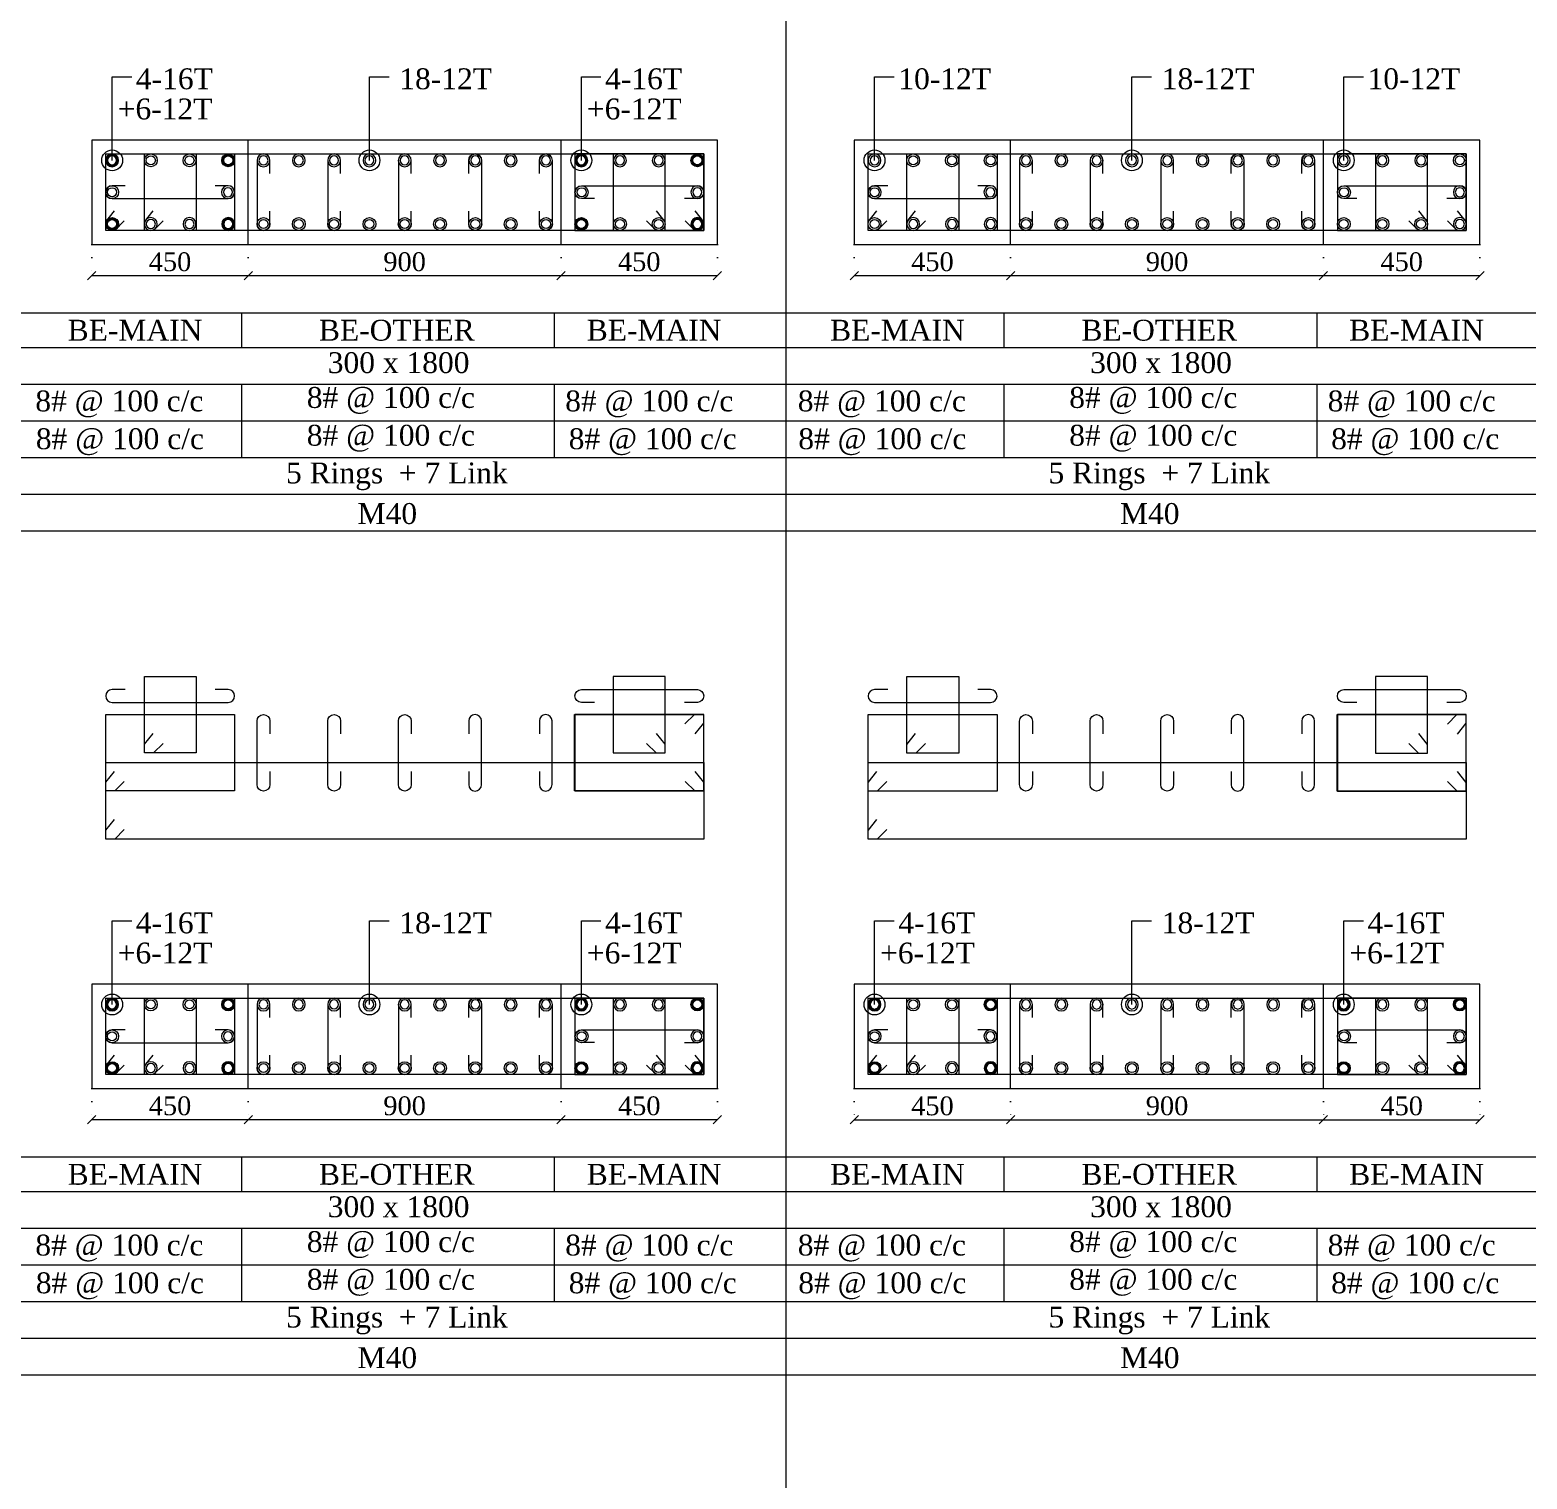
# Model space of a CAD drawing. Header units: millimetres. Extents: x 303 to 27724, y 300 to 68956.
# Drawn here: x 10195 to 14502, y 39520 to 43688 of the extents above; entities that cross this region are included whole.
import ezdxf

# ---------------------------------------------------------------- set-up
doc = ezdxf.new("R2010")
doc.units = ezdxf.units.MM
doc.linetypes.add('( Hidden )', pattern=[0.375, 0.25, -0.125])
doc.linetypes.add('DOT2', pattern=[0.125, 0, -0.125])
doc.layers.get('Defpoints').update_dxf_attribs({"lineweight": 0})
for name, color, linetype, lineweight in [('S-COL. STEEL DIA', 1, 'Continuous', 9), ('S-DIM FOOTING', 7, 'Continuous', 0), ('S-SECTION', 5, 'Continuous', 0), ('S-SECTION MARK', 7, 'Continuous', 0), ('S-SHEET', 7, 'Continuous', 0), ('S-STEEL', 1, 'Continuous', 9), ('S-STEEL-1', 1, 'Continuous', 0), ('S-STEEL-1 C.S.', 106, 'Continuous', 0), ('S-TEXT', 7, 'Continuous', 0)]:
    doc.layers.add(name, color=color, linetype=linetype, lineweight=lineweight)
doc.styles.add('AR', font='ARIALUNI.TTF', dxfattribs={"width": 0.8})
doc.styles.add('S-ROMANS', font='times.ttf')
doc.styles.add('TEXT', font='times.ttf')
doc.dimstyles.new('100', dxfattribs={"dimtxt": 180, "dimasz": 80, "dimexe": 0.18, "dimexo": 0.0625, "dimgap": 1, "dimtad": 1, "dimdec": 0, "dimzin": 0, "dimdsep": 46, "dimtxsty": 'AR', "dimblk": 'DOT', "dimcen": 0.09, "dimse1": 1, "dimse2": 1, "dimclrd": 50, "dimclrt": 256, "dimadec": 0, "dimazin": 0, "dimtfac": 1, "dimtdec": 0, "dimtix": 1, "dimtofl": 0, "dimtmove": 2, "dimatfit": 0, "dimfxl": 1, "dimtolj": 1, "dimtzin": 0, "dimlwd": -1, "dimarcsym": 0})
doc.dimstyles.new('SETU', dxfattribs={"dimtxt": 230, "dimasz": 0.2, "dimexe": 0.1, "dimexo": 0.1, "dimgap": 0.05, "dimtad": 1, "dimdec": 0, "dimzin": 0, "dimdsep": 46, "dimtxsty": 'TEXT', "dimblk": 'OBLIQUE', "dimcen": 0.09, "dimdle": 0.1, "dimclrd": 4, "dimclre": 256, "dimclrt": 256, "dimadec": 1, "dimazin": 0, "dimtfac": 1, "dimtdec": 0, "dimtix": 1, "dimtofl": 0, "dimtmove": 2, "dimatfit": 0, "dimfxl": 1, "dimtolj": 1, "dimtzin": 0, "dimlwd": -1, "dimlwe": -1, "dimarcsym": 1})

# ---------------------------------------------------------------- blocks, each defined once
blk = doc.blocks.new('*U4')
at = {"layer": 'S-COL. STEEL DIA'}
h = blk.add_hatch(color=256, dxfattribs=at)
h.dxf.hatch_style = 1
h.paths.add_polyline_path([(-18.5, 0, 1), (18.5, 0, 1)])
h.paths.add_polyline_path([(13, 0, -1), (-13, 0, -1)], flags=16)
at = {"layer": 'S-COL. STEEL DIA', "lineweight": 5}
for radius in [18.5, 13]:
    blk.add_circle((0, 0), radius, dxfattribs=at)
blk = doc.blocks.new('*U6')
at = {"layer": 'S-COL. STEEL DIA', "lineweight": 5}
for radius in [18.5, 13, 13]:
    blk.add_circle((0, 0), radius, dxfattribs=at)
blk = doc.blocks.new('_Oblique')
at = {"color": 0, "linetype": 'ByBlock', "lineweight": -2}
blk.add_line((-0.5, -0.5), (0.5, 0.5), dxfattribs=at)
blk = doc.blocks.new('*D2052')
at = {"layer": 'Defpoints', "color": 0}
for p in [(10372.5, 40643.7), (10822.5, 40643.7), (10822.5, 40553.8)]:
    blk.add_point(p, dxfattribs=at)
at = {"layer": 'S-DIM FOOTING', "linetype": 'DOT2', "ltscale": 300}
for p, q in [((10372.5, 40643.6), (10372.5, 40553.7)), ((10822.5, 40643.6), (10822.5, 40553.7))]:
    blk.add_line(p, q, dxfattribs=at)
at = {"layer": 'S-DIM FOOTING', "ltscale": 300}
blk.add_line((10372.4, 40553.8), (10822.6, 40553.8), dxfattribs=at)
at = {"layer": 'S-DIM FOOTING', "linetype": 'ByBlock', "xscale": 24, "yscale": 24, "zscale": 24, "rotation": 180}
blk.add_blockref('_Oblique', (10372.5, 40553.8), dxfattribs=at)
at = {"layer": 'S-DIM FOOTING', "linetype": 'ByBlock', "xscale": 24, "yscale": 24, "zscale": 24}
blk.add_blockref('_Oblique', (10822.5, 40553.8), dxfattribs=at)
at = {"layer": 'S-DIM FOOTING', "insert": (10597.5, 40593.3), "char_height": 54, "attachment_point": 5, "style": 'TEXT'}
blk.add_mtext('\\A1;450', dxfattribs=at)
blk = doc.blocks.new('*D2053')
at = {"layer": 'Defpoints', "color": 0}
for p in [(10822.5, 40643.7), (11722.5, 40643.7), (11722.5, 40553.8)]:
    blk.add_point(p, dxfattribs=at)
at = {"layer": 'S-DIM FOOTING', "linetype": 'DOT2', "ltscale": 300}
for p, q in [((10822.5, 40643.6), (10822.5, 40553.7)), ((11722.5, 40643.6), (11722.5, 40553.7))]:
    blk.add_line(p, q, dxfattribs=at)
at = {"layer": 'S-DIM FOOTING', "ltscale": 300}
blk.add_line((10822.4, 40553.8), (11722.6, 40553.8), dxfattribs=at)
at = {"layer": 'S-DIM FOOTING', "linetype": 'ByBlock', "xscale": 24, "yscale": 24, "zscale": 24, "rotation": 180}
blk.add_blockref('_Oblique', (10822.5, 40553.8), dxfattribs=at)
at = {"layer": 'S-DIM FOOTING', "linetype": 'ByBlock', "xscale": 24, "yscale": 24, "zscale": 24}
blk.add_blockref('_Oblique', (11722.5, 40553.8), dxfattribs=at)
at = {"layer": 'S-DIM FOOTING', "insert": (11272.5, 40593.4), "char_height": 54, "attachment_point": 5, "style": 'TEXT'}
blk.add_mtext('\\A1;900', dxfattribs=at)
blk = doc.blocks.new('*D2054')
at = {"layer": 'Defpoints', "color": 0}
for p in [(11722.5, 40643.7), (12172.5, 40643.7), (12172.5, 40553.8)]:
    blk.add_point(p, dxfattribs=at)
at = {"layer": 'S-DIM FOOTING', "linetype": 'DOT2', "ltscale": 300}
for p, q in [((11722.5, 40643.6), (11722.5, 40553.7)), ((12172.5, 40643.6), (12172.5, 40553.7))]:
    blk.add_line(p, q, dxfattribs=at)
at = {"layer": 'S-DIM FOOTING', "ltscale": 300}
blk.add_line((11722.4, 40553.8), (12172.6, 40553.8), dxfattribs=at)
at = {"layer": 'S-DIM FOOTING', "linetype": 'ByBlock', "xscale": 24, "yscale": 24, "zscale": 24, "rotation": 180}
blk.add_blockref('_Oblique', (11722.5, 40553.8), dxfattribs=at)
at = {"layer": 'S-DIM FOOTING', "linetype": 'ByBlock', "xscale": 24, "yscale": 24, "zscale": 24}
blk.add_blockref('_Oblique', (12172.5, 40553.8), dxfattribs=at)
at = {"layer": 'S-DIM FOOTING', "insert": (11947.5, 40593.3), "char_height": 54, "attachment_point": 5, "style": 'TEXT'}
blk.add_mtext('\\A1;450', dxfattribs=at)
blk = doc.blocks.new('_Dot')
at = {"linetype": 'ByBlock', "lineweight": -2}
blk.add_line((-0.5, 0), (-1, 0), dxfattribs=at)
at = {"linetype": 'ByBlock', "const_width": 0.5}
blk.add_lwpolyline([(-0.25, 0, 1), (0.25, 0, 1)], format="xyb", close=True, dxfattribs=at)
blk = doc.blocks.new('*D2055')
at = {"layer": 'Defpoints', "color": 0}
for p in [(10372.5, 43071.6), (10822.5, 43071.6), (10822.5, 42981.7)]:
    blk.add_point(p, dxfattribs=at)
at = {"layer": 'S-DIM FOOTING', "linetype": 'DOT2', "ltscale": 300}
for p, q in [((10372.5, 43071.5), (10372.5, 42981.6)), ((10822.5, 43071.5), (10822.5, 42981.6))]:
    blk.add_line(p, q, dxfattribs=at)
at = {"layer": 'S-DIM FOOTING', "ltscale": 300}
blk.add_line((10372.4, 42981.7), (10822.6, 42981.7), dxfattribs=at)
at = {"layer": 'S-DIM FOOTING', "linetype": 'ByBlock', "xscale": 24, "yscale": 24, "zscale": 24, "rotation": 180}
blk.add_blockref('_Oblique', (10372.5, 42981.7), dxfattribs=at)
at = {"layer": 'S-DIM FOOTING', "linetype": 'ByBlock', "xscale": 24, "yscale": 24, "zscale": 24}
blk.add_blockref('_Oblique', (10822.5, 42981.7), dxfattribs=at)
at = {"layer": 'S-DIM FOOTING', "insert": (10597.5, 43021.2), "char_height": 54, "attachment_point": 5, "style": 'TEXT'}
blk.add_mtext('\\A1;450', dxfattribs=at)
blk = doc.blocks.new('*D2056')
at = {"layer": 'Defpoints', "color": 0}
for p in [(10822.5, 43071.6), (11722.5, 43071.6), (11722.5, 42981.7)]:
    blk.add_point(p, dxfattribs=at)
at = {"layer": 'S-DIM FOOTING', "linetype": 'DOT2', "ltscale": 300}
for p, q in [((10822.5, 43071.5), (10822.5, 42981.6)), ((11722.5, 43071.5), (11722.5, 42981.6))]:
    blk.add_line(p, q, dxfattribs=at)
at = {"layer": 'S-DIM FOOTING', "ltscale": 300}
blk.add_line((10822.4, 42981.7), (11722.6, 42981.7), dxfattribs=at)
at = {"layer": 'S-DIM FOOTING', "linetype": 'ByBlock', "xscale": 24, "yscale": 24, "zscale": 24, "rotation": 180}
blk.add_blockref('_Oblique', (10822.5, 42981.7), dxfattribs=at)
at = {"layer": 'S-DIM FOOTING', "linetype": 'ByBlock', "xscale": 24, "yscale": 24, "zscale": 24}
blk.add_blockref('_Oblique', (11722.5, 42981.7), dxfattribs=at)
at = {"layer": 'S-DIM FOOTING', "insert": (11272.5, 43021.3), "char_height": 54, "attachment_point": 5, "style": 'TEXT'}
blk.add_mtext('\\A1;900', dxfattribs=at)
blk = doc.blocks.new('*D2057')
at = {"layer": 'Defpoints', "color": 0}
for p in [(11722.5, 43071.6), (12172.5, 43071.6), (12172.5, 42981.7)]:
    blk.add_point(p, dxfattribs=at)
at = {"layer": 'S-DIM FOOTING', "linetype": 'DOT2', "ltscale": 300}
for p, q in [((11722.5, 43071.5), (11722.5, 42981.6)), ((12172.5, 43071.5), (12172.5, 42981.6))]:
    blk.add_line(p, q, dxfattribs=at)
at = {"layer": 'S-DIM FOOTING', "ltscale": 300}
blk.add_line((11722.4, 42981.7), (12172.6, 42981.7), dxfattribs=at)
at = {"layer": 'S-DIM FOOTING', "linetype": 'ByBlock', "xscale": 24, "yscale": 24, "zscale": 24, "rotation": 180}
blk.add_blockref('_Oblique', (11722.5, 42981.7), dxfattribs=at)
at = {"layer": 'S-DIM FOOTING', "linetype": 'ByBlock', "xscale": 24, "yscale": 24, "zscale": 24}
blk.add_blockref('_Oblique', (12172.5, 42981.7), dxfattribs=at)
at = {"layer": 'S-DIM FOOTING', "insert": (11947.5, 43021.2), "char_height": 54, "attachment_point": 5, "style": 'TEXT'}
blk.add_mtext('\\A1;450', dxfattribs=at)
blk = doc.blocks.new('*D2097')
at = {"layer": 'Defpoints', "color": 0}
for p in [(12566.1, 40643.5), (13016.1, 40643.5), (13016.1, 40553.7)]:
    blk.add_point(p, dxfattribs=at)
at = {"layer": 'S-DIM FOOTING', "linetype": 'DOT2', "ltscale": 300}
for p, q in [((12566.1, 40643.4), (12566.1, 40553.5)), ((13016.1, 40643.4), (13016.1, 40553.5))]:
    blk.add_line(p, q, dxfattribs=at)
at = {"layer": 'S-DIM FOOTING', "ltscale": 300}
blk.add_line((12566, 40553.7), (13016.2, 40553.7), dxfattribs=at)
at = {"layer": 'S-DIM FOOTING', "linetype": 'ByBlock', "xscale": 24, "yscale": 24, "zscale": 24, "rotation": 180}
blk.add_blockref('_Oblique', (12566.1, 40553.7), dxfattribs=at)
at = {"layer": 'S-DIM FOOTING', "linetype": 'ByBlock', "xscale": 24, "yscale": 24, "zscale": 24}
blk.add_blockref('_Oblique', (13016.1, 40553.7), dxfattribs=at)
at = {"layer": 'S-DIM FOOTING', "insert": (12791.1, 40593.1), "char_height": 54, "attachment_point": 5, "style": 'TEXT'}
blk.add_mtext('\\A1;450', dxfattribs=at)
blk = doc.blocks.new('*D2098')
at = {"layer": 'Defpoints', "color": 0}
for p in [(13016.1, 40643.5), (13916.1, 40643.5), (13916.1, 40553.7)]:
    blk.add_point(p, dxfattribs=at)
at = {"layer": 'S-DIM FOOTING', "linetype": 'DOT2', "ltscale": 300}
for p, q in [((13016.1, 40643.4), (13016.1, 40553.5)), ((13916.1, 40643.4), (13916.1, 40553.5))]:
    blk.add_line(p, q, dxfattribs=at)
at = {"layer": 'S-DIM FOOTING', "ltscale": 300}
blk.add_line((13016, 40553.7), (13916.2, 40553.7), dxfattribs=at)
at = {"layer": 'S-DIM FOOTING', "linetype": 'ByBlock', "xscale": 24, "yscale": 24, "zscale": 24, "rotation": 180}
blk.add_blockref('_Oblique', (13016.1, 40553.7), dxfattribs=at)
at = {"layer": 'S-DIM FOOTING', "linetype": 'ByBlock', "xscale": 24, "yscale": 24, "zscale": 24}
blk.add_blockref('_Oblique', (13916.1, 40553.7), dxfattribs=at)
at = {"layer": 'S-DIM FOOTING', "insert": (13466.1, 40593.2), "char_height": 54, "attachment_point": 5, "style": 'TEXT'}
blk.add_mtext('\\A1;900', dxfattribs=at)
blk = doc.blocks.new('*D2099')
at = {"layer": 'Defpoints', "color": 0}
for p in [(13916.1, 40643.5), (14366.1, 40643.5), (14366.1, 40553.7)]:
    blk.add_point(p, dxfattribs=at)
at = {"layer": 'S-DIM FOOTING', "linetype": 'DOT2', "ltscale": 300}
for p, q in [((13916.1, 40643.4), (13916.1, 40553.5)), ((14366.1, 40643.4), (14366.1, 40553.5))]:
    blk.add_line(p, q, dxfattribs=at)
at = {"layer": 'S-DIM FOOTING', "ltscale": 300}
blk.add_line((13916, 40553.7), (14366.2, 40553.7), dxfattribs=at)
at = {"layer": 'S-DIM FOOTING', "linetype": 'ByBlock', "xscale": 24, "yscale": 24, "zscale": 24, "rotation": 180}
blk.add_blockref('_Oblique', (13916.1, 40553.7), dxfattribs=at)
at = {"layer": 'S-DIM FOOTING', "linetype": 'ByBlock', "xscale": 24, "yscale": 24, "zscale": 24}
blk.add_blockref('_Oblique', (14366.1, 40553.7), dxfattribs=at)
at = {"layer": 'S-DIM FOOTING', "insert": (14141.1, 40593.1), "char_height": 54, "attachment_point": 5, "style": 'TEXT'}
blk.add_mtext('\\A1;450', dxfattribs=at)
blk = doc.blocks.new('*D2100')
at = {"layer": 'Defpoints', "color": 0}
for p in [(12566.1, 43071.6), (13016.1, 43071.6), (13016.1, 42981.7)]:
    blk.add_point(p, dxfattribs=at)
at = {"layer": 'S-DIM FOOTING', "linetype": 'DOT2', "ltscale": 300}
for p, q in [((12566.1, 43071.5), (12566.1, 42981.6)), ((13016.1, 43071.5), (13016.1, 42981.6))]:
    blk.add_line(p, q, dxfattribs=at)
at = {"layer": 'S-DIM FOOTING', "ltscale": 300}
blk.add_line((12566, 42981.7), (13016.2, 42981.7), dxfattribs=at)
at = {"layer": 'S-DIM FOOTING', "linetype": 'ByBlock', "xscale": 24, "yscale": 24, "zscale": 24, "rotation": 180}
blk.add_blockref('_Oblique', (12566.1, 42981.7), dxfattribs=at)
at = {"layer": 'S-DIM FOOTING', "linetype": 'ByBlock', "xscale": 24, "yscale": 24, "zscale": 24}
blk.add_blockref('_Oblique', (13016.1, 42981.7), dxfattribs=at)
at = {"layer": 'S-DIM FOOTING', "insert": (12791.1, 43021.2), "char_height": 54, "attachment_point": 5, "style": 'TEXT'}
blk.add_mtext('\\A1;450', dxfattribs=at)
blk = doc.blocks.new('*D2101')
at = {"layer": 'Defpoints', "color": 0}
for p in [(13016.1, 43071.6), (13916.1, 43071.6), (13916.1, 42981.7)]:
    blk.add_point(p, dxfattribs=at)
at = {"layer": 'S-DIM FOOTING', "linetype": 'DOT2', "ltscale": 300}
for p, q in [((13016.1, 43071.5), (13016.1, 42981.6)), ((13916.1, 43071.5), (13916.1, 42981.6))]:
    blk.add_line(p, q, dxfattribs=at)
at = {"layer": 'S-DIM FOOTING', "ltscale": 300}
blk.add_line((13016, 42981.7), (13916.2, 42981.7), dxfattribs=at)
at = {"layer": 'S-DIM FOOTING', "linetype": 'ByBlock', "xscale": 24, "yscale": 24, "zscale": 24, "rotation": 180}
blk.add_blockref('_Oblique', (13016.1, 42981.7), dxfattribs=at)
at = {"layer": 'S-DIM FOOTING', "linetype": 'ByBlock', "xscale": 24, "yscale": 24, "zscale": 24}
blk.add_blockref('_Oblique', (13916.1, 42981.7), dxfattribs=at)
at = {"layer": 'S-DIM FOOTING', "insert": (13466.1, 43021.3), "char_height": 54, "attachment_point": 5, "style": 'TEXT'}
blk.add_mtext('\\A1;900', dxfattribs=at)
blk = doc.blocks.new('*D2102')
at = {"layer": 'Defpoints', "color": 0}
for p in [(13916.1, 43071.6), (14366.1, 43071.6), (14366.1, 42981.7)]:
    blk.add_point(p, dxfattribs=at)
at = {"layer": 'S-DIM FOOTING', "linetype": 'DOT2', "ltscale": 300}
for p, q in [((13916.1, 43071.5), (13916.1, 42981.6)), ((14366.1, 43071.5), (14366.1, 42981.6))]:
    blk.add_line(p, q, dxfattribs=at)
at = {"layer": 'S-DIM FOOTING', "ltscale": 300}
blk.add_line((13916, 42981.7), (14366.2, 42981.7), dxfattribs=at)
at = {"layer": 'S-DIM FOOTING', "linetype": 'ByBlock', "xscale": 24, "yscale": 24, "zscale": 24, "rotation": 180}
blk.add_blockref('_Oblique', (13916.1, 42981.7), dxfattribs=at)
at = {"layer": 'S-DIM FOOTING', "linetype": 'ByBlock', "xscale": 24, "yscale": 24, "zscale": 24}
blk.add_blockref('_Oblique', (14366.1, 42981.7), dxfattribs=at)
at = {"layer": 'S-DIM FOOTING', "insert": (14141.1, 43021.2), "char_height": 54, "attachment_point": 5, "style": 'TEXT'}
blk.add_mtext('\\A1;450', dxfattribs=at)

msp = doc.modelspace()

# ---------------------------------------------------------------- linework, layer by layer
at = {"layer": 'S-SECTION'}
for points, elevation in [([(12172.5, 43071.6), (12172.5, 43371.6), (10372.5, 43371.6), (10372.5, 43071.6)], 0.3), ([(14366.1, 43071.6), (14366.1, 43371.6), (12566.1, 43371.6), (12566.1, 43071.6)], -0.3), ([(12172.5, 40643.7), (12172.5, 40943.7), (10372.5, 40943.7), (10372.5, 40643.7)], 8), ([(14366.1, 40643.5), (14366.1, 40943.5), (12566.1, 40943.5), (12566.1, 40643.5)], 1.2)]:
    msp.add_lwpolyline(points, close=True, dxfattribs=dict(at, elevation=elevation))
at = {"layer": 'S-SHEET'}
for p, q in [((12369.1, 68956, -0.3), (12369.1, 299.8, 0.2)), ((303, 42874.5, 7.3), (27724.1, 42874.5, 7.3)), ((10803, 42874.3, -0.4), (10803, 42774.8, -0.4)), ((11703, 42874.3, -0.4), (11703, 42774.8, -0.4)), ((12996.6, 42874.3, -1), (12996.6, 42774.8, -1)), ((13896.6, 42874.3, -1), (13896.6, 42774.8, -1)), ((303, 42775, -0.8), (27724.1, 42775, -0.8)), ((303, 42669.8, -0.8), (27724.1, 42669.8, -0.8)), ((303, 42669.8, -0.8), (27724.1, 42669.8, -0.8)), ((10803, 42669.6, -0.4), (10803, 42458.3, -0.4)), ((11703, 42669.6, -0.4), (11703, 42458.3, -0.4)), ((12996.6, 42669.6, -1), (12996.6, 42458.3, -1)), ((13896.6, 42669.6, -1), (13896.6, 42458.3, -1)), ((303, 42564, -0.8), (27724.1, 42564, -0.8)), ((303, 42458.4, -0.8), (27724.1, 42458.4, -0.8)), ((303, 42352.9, -0.8), (27724.1, 42352.9, -0.8)), ((303, 40446.5, 7.3), (27724.1, 40446.5, 7.3)), ((10803, 40446.3, -0.3), (10803, 40346.8, -0.3)), ((11703, 40446.3, -0.3), (11703, 40346.8, -0.3)), ((12996.6, 40446.3, 0.5), (12996.6, 40346.8, 0.5)), ((13896.6, 40446.3, 0.5), (13896.6, 40346.8, 0.5)), ((303, 40346.9, -0.7), (27724.1, 40346.9, -0.7)), ((303, 40241.7, -0.7), (27724.1, 40241.7, -0.7)), ((303, 40241.7, -0.7), (27724.1, 40241.7, -0.7)), ((10803, 40241.5, -0.3), (10803, 40030.2, -0.3)), ((11703, 40241.5, -0.3), (11703, 40030.2, -0.3)), ((12996.6, 40241.5, 0.5), (12996.6, 40030.2, 0.5)), ((13896.6, 40241.5, 0.5), (13896.6, 40030.2, 0.5)), ((303, 40135.9, -0.7), (27724.1, 40135.9, -0.7)), ((303, 40030.4, -0.7), (27724.1, 40030.4, -0.7)), ((303, 39924.9, -0.7), (27724.1, 39924.9, -0.7))]:
    msp.add_line(p, q, dxfattribs=at)
at = {"layer": 'S-SHEET', "color": 0}
for p, q in [((303, 42247.4, -0.8), (27724.1, 42247.4, -0.8)), ((303, 39819.4, -0.7), (27724.1, 39819.4, -0.7))]:
    msp.add_line(p, q, dxfattribs=at)
at = {"layer": 'S-STEEL', "color": 1}
for points, elevation in [([(10466.1, 43138.9), (10438.5, 43111.6), (10412.5, 43111.6), (10412.5, 43331.6), (12133.3, 43331.6), (12133.3, 43111.6), (10412.5, 43111.6), (10412.5, 43136.6), (10437.7, 43167.5)], 0.3), ([(12659.6, 43138.9), (12632.1, 43111.6), (12606.1, 43111.6), (12606.1, 43331.6), (14326.9, 43331.6), (14326.9, 43111.6), (12606.1, 43111.6), (12606.1, 43136.6), (12631.3, 43167.5)], -0.3), ([(12079, 41691.9), (12106.5, 41719.2), (12132.5, 41719.2), (12132.5, 41499.2), (11761.7, 41499.2), (11761.7, 41719.2), (12132.5, 41719.2), (12132.5, 41694.2), (12107.3, 41663.3)], 8), ([(14272.6, 41691.7), (14300.1, 41719), (14326.1, 41719), (14326.1, 41499), (13955.3, 41499), (13955.3, 41719), (14326.1, 41719), (14326.1, 41694), (14300.9, 41663.1)], 1.2), ([(10466.1, 41388.4), (10438.5, 41361.1), (10412.5, 41361.1), (10412.5, 41581.1), (12133.3, 41581.1), (12133.3, 41361.1), (10412.5, 41361.1), (10412.5, 41386.1), (10437.7, 41417)], 8), ([(12659.6, 41388.2), (12632.1, 41360.9), (12606.1, 41360.9), (12606.1, 41580.9), (14326.9, 41580.9), (14326.9, 41360.9), (12606.1, 41360.9), (12606.1, 41386), (12631.3, 41416.8)], 1.2), ([(10466.1, 40711), (10438.5, 40683.7), (10412.5, 40683.7), (10412.5, 40903.7), (12133.3, 40903.7), (12133.3, 40683.7), (10412.5, 40683.7), (10412.5, 40708.7), (10437.7, 40739.6)], 8), ([(12659.6, 40710.8), (12632.1, 40683.5), (12606.1, 40683.5), (12606.1, 40903.5), (14326.9, 40903.5), (14326.9, 40683.5), (12606.1, 40683.5), (12606.1, 40708.5), (12631.3, 40739.4)], 1.2)]:
    msp.add_lwpolyline(points, dxfattribs=dict(at, elevation=elevation))
at = {"layer": 'S-STEEL', "color": 3}
for points, elevation in [([(10884.9, 43275.4), (10884.9, 43313.1, 1), (10848, 43313.1), (10848, 43130, 1), (10884.9, 43130), (10884.9, 43167.3)], 0.3), ([(11088.2, 43275.4), (11088.2, 43313.1, 1), (11051.2, 43313.1), (11051.2, 43130, 1), (11088.2, 43130), (11088.2, 43167.3)], 0.3), ([(11291.4, 43275.4), (11291.4, 43313.1, 1), (11254.5, 43313.1), (11254.5, 43130, 1), (11291.4, 43130), (11291.4, 43167.3)], 0.3), ([(11456.9, 43275.4), (11456.9, 43313.1, -1), (11493.8, 43313.1), (11493.8, 43130, -1), (11456.9, 43130), (11456.9, 43167.3)], 0.3), ([(11660.1, 43275.4), (11660.1, 43313.1, -1), (11697, 43313.1), (11697, 43130, -1), (11660.1, 43130), (11660.1, 43167.3)], 0.3), ([(13078.5, 43275.4), (13078.5, 43313.1, 1), (13041.6, 43313.1), (13041.6, 43130, 1), (13078.5, 43130), (13078.5, 43167.3)], -0.3), ([(13281.7, 43275.4), (13281.7, 43313.1, 1), (13244.8, 43313.1), (13244.8, 43130, 1), (13281.7, 43130), (13281.7, 43167.3)], -0.3), ([(13484.9, 43275.4), (13484.9, 43313.1, 1), (13448, 43313.1), (13448, 43130, 1), (13484.9, 43130), (13484.9, 43167.3)], -0.3), ([(13650.5, 43275.4), (13650.5, 43313.1, -1), (13687.4, 43313.1), (13687.4, 43130, -1), (13650.5, 43130), (13650.5, 43167.3)], -0.3), ([(13853.7, 43275.4), (13853.7, 43313.1, -1), (13890.6, 43313.1), (13890.6, 43130, -1), (13853.7, 43130), (13853.7, 43167.3)], -0.3), ([(10468.7, 43240), (10431, 43240, 1), (10431, 43203.1), (10764.9, 43203.1, 1), (10764.9, 43240), (10727.6, 43240)], 0.3), ([(11818.7, 43203.1), (11781, 43203.1, -1), (11781, 43240), (12114.9, 43240, -1), (12114.9, 43203.1), (12077.6, 43203.1)], 0.3), ([(12662.3, 43240), (12624.5, 43240, 1), (12624.5, 43203.1), (12958.4, 43203.1, 1), (12958.4, 43240), (12921.2, 43240)], -0.3), ([(14012.3, 43203.1), (13974.5, 43203.1, -1), (13974.5, 43240), (14308.4, 43240, -1), (14308.4, 43203.1), (14271.2, 43203.1)], -0.3), ([(10468.7, 41791), (10431, 41791, 1), (10431, 41754.1), (10764.9, 41754.1, 1), (10764.9, 41791), (10727.6, 41791)], 8), ([(11818.7, 41754.1), (11781, 41754.1, -1), (11781, 41791), (12114.9, 41791, -1), (12114.9, 41754.1), (12077.6, 41754.1)], 8), ([(12662.3, 41790.8), (12624.5, 41790.8, 1), (12624.5, 41753.9), (12958.4, 41753.9, 1), (12958.4, 41790.8), (12921.2, 41790.8)], 1.2), ([(14012.3, 41753.9), (13974.5, 41753.9, -1), (13974.5, 41790.8), (14308.4, 41790.8, -1), (14308.4, 41753.9), (14271.2, 41753.9)], 1.2), ([(10884.9, 41555.3), (10884.9, 41517.6, -1), (10848, 41517.6), (10848, 41700.7, -1), (10884.9, 41700.7), (10884.9, 41663.4)], 8), ([(11088.2, 41555.3), (11088.2, 41517.6, -1), (11051.2, 41517.6), (11051.2, 41700.7, -1), (11088.2, 41700.7), (11088.2, 41663.4)], 8), ([(11291.4, 41555.3), (11291.4, 41517.6, -1), (11254.5, 41517.6), (11254.5, 41700.7, -1), (11291.4, 41700.7), (11291.4, 41663.4)], 8), ([(11456.9, 41555.3), (11456.9, 41517.6, 1), (11493.8, 41517.6), (11493.8, 41700.7, 1), (11456.9, 41700.7), (11456.9, 41663.4)], 8), ([(11660.1, 41555.3), (11660.1, 41517.6, 1), (11697, 41517.6), (11697, 41700.7, 1), (11660.1, 41700.7), (11660.1, 41663.4)], 8), ([(13078.5, 41555.1), (13078.5, 41517.4, -1), (13041.6, 41517.4), (13041.6, 41700.5, -1), (13078.5, 41700.5), (13078.5, 41663.3)], 1.2), ([(13281.7, 41555.1), (13281.7, 41517.4, -1), (13244.8, 41517.4), (13244.8, 41700.5, -1), (13281.7, 41700.5), (13281.7, 41663.3)], 1.2), ([(13484.9, 41555.1), (13484.9, 41517.4, -1), (13448, 41517.4), (13448, 41700.5, -1), (13484.9, 41700.5), (13484.9, 41663.3)], 1.2), ([(13650.5, 41555.1), (13650.5, 41517.4, 1), (13687.4, 41517.4), (13687.4, 41700.5, 1), (13650.5, 41700.5), (13650.5, 41663.3)], 1.2), ([(13853.7, 41555.1), (13853.7, 41517.4, 1), (13890.6, 41517.4), (13890.6, 41700.5, 1), (13853.7, 41700.5), (13853.7, 41663.3)], 1.2), ([(10884.9, 40847.5), (10884.9, 40885.2, 1), (10848, 40885.2), (10848, 40702.1, 1), (10884.9, 40702.1), (10884.9, 40739.4)], 8), ([(11088.2, 40847.5), (11088.2, 40885.2, 1), (11051.2, 40885.2), (11051.2, 40702.1, 1), (11088.2, 40702.1), (11088.2, 40739.4)], 8), ([(11291.4, 40847.5), (11291.4, 40885.2, 1), (11254.5, 40885.2), (11254.5, 40702.1, 1), (11291.4, 40702.1), (11291.4, 40739.4)], 8), ([(11456.9, 40847.5), (11456.9, 40885.2, -1), (11493.8, 40885.2), (11493.8, 40702.1, -1), (11456.9, 40702.1), (11456.9, 40739.4)], 8), ([(11660.1, 40847.5), (11660.1, 40885.2, -1), (11697, 40885.2), (11697, 40702.1, -1), (11660.1, 40702.1), (11660.1, 40739.4)], 8), ([(13078.5, 40847.4), (13078.5, 40885.1, 1), (13041.6, 40885.1), (13041.6, 40702, 1), (13078.5, 40702), (13078.5, 40739.2)], 1.2), ([(13281.7, 40847.4), (13281.7, 40885.1, 1), (13244.8, 40885.1), (13244.8, 40702, 1), (13281.7, 40702), (13281.7, 40739.2)], 1.2), ([(13484.9, 40847.4), (13484.9, 40885.1, 1), (13448, 40885.1), (13448, 40702, 1), (13484.9, 40702), (13484.9, 40739.2)], 1.2), ([(13650.5, 40847.4), (13650.5, 40885.1, -1), (13687.4, 40885.1), (13687.4, 40702, -1), (13650.5, 40702), (13650.5, 40739.2)], 1.2), ([(13853.7, 40847.4), (13853.7, 40885.1, -1), (13890.6, 40885.1), (13890.6, 40702, -1), (13853.7, 40702), (13853.7, 40739.2)], 1.2), ([(10468.7, 40812.1), (10431, 40812.1, 1), (10431, 40775.2), (10764.9, 40775.2, 1), (10764.9, 40812.1), (10727.6, 40812.1)], 8), ([(11818.7, 40775.3), (11781, 40775.3, -1), (11781, 40812.2), (12114.9, 40812.1, -1), (12114.9, 40775.2), (12077.6, 40775.2)], 8), ([(12662.3, 40812), (12624.5, 40812, 1), (12624.5, 40775.1), (12958.4, 40775.1, 1), (12958.4, 40812), (12921.2, 40812)], 1.2), ([(14012.3, 40775.1), (13974.5, 40775.1, -1), (13974.5, 40812), (14308.4, 40812, -1), (14308.4, 40775.1), (14271.2, 40775.1)], 1.2)]:
    msp.add_lwpolyline(points, format="xyb", dxfattribs=dict(at, elevation=elevation))
at = {"layer": 'S-STEEL-1', "color": 6}
for points, elevation in [([(10466.1, 43138.9), (10438.5, 43111.6), (10412.5, 43111.6), (10412.5, 43331.6), (10783.3, 43331.6), (10783.3, 43111.6), (10412.5, 43111.6), (10412.5, 43136.6), (10437.7, 43167.5)], 0.3), ([(12079.8, 43138.9), (12107.3, 43111.6), (12133.3, 43111.6), (12133.3, 43331.6), (11762.5, 43331.6), (11762.5, 43111.6), (12133.3, 43111.6), (12133.3, 43136.6), (12108.1, 43167.5)], 0.3), ([(12659.6, 43138.9), (12632.1, 43111.6), (12606.1, 43111.6), (12606.1, 43331.6), (12976.9, 43331.6), (12976.9, 43111.6), (12606.1, 43111.6), (12606.1, 43136.6), (12631.3, 43167.5)], -0.3), ([(14273.3, 43138.9), (14300.9, 43111.6), (14326.9, 43111.6), (14326.9, 43331.6), (13956.1, 43331.6), (13956.1, 43111.6), (14326.9, 43111.6), (14326.9, 43136.6), (14301.7, 43167.5)], -0.3), ([(10466.1, 41526.5), (10438.5, 41499.2), (10412.5, 41499.2), (10412.5, 41719.2), (10783.3, 41719.2), (10783.3, 41499.2), (10412.5, 41499.2), (10412.5, 41524.2), (10437.7, 41555.1)], 8), ([(12079.8, 41526.5), (12107.3, 41499.2), (12133.3, 41499.2), (12133.3, 41719.2), (11762.5, 41719.2), (11762.5, 41499.2), (12133.3, 41499.2), (12133.3, 41524.2), (12108.1, 41555.1)], 8), ([(12659.6, 41526.3), (12632.1, 41499), (12606.1, 41499), (12606.1, 41719), (12976.9, 41719), (12976.9, 41499), (12606.1, 41499), (12606.1, 41524), (12631.3, 41554.9)], 1.2), ([(14273.3, 41526.3), (14300.9, 41499), (14326.9, 41499), (14326.9, 41719), (13956.1, 41719), (13956.1, 41499), (14326.9, 41499), (14326.9, 41524), (14301.7, 41554.9)], 1.2), ([(10466.1, 40711), (10438.5, 40683.7), (10412.5, 40683.7), (10412.5, 40903.7), (10783.3, 40903.7), (10783.3, 40683.7), (10412.5, 40683.7), (10412.5, 40708.7), (10437.7, 40739.6)], 8), ([(12079.8, 40711), (12107.3, 40683.7), (12133.3, 40683.7), (12133.3, 40903.7), (11762.5, 40903.7), (11762.5, 40683.7), (12133.3, 40683.7), (12133.3, 40708.7), (12108.1, 40739.6)], 8), ([(12659.6, 40710.8), (12632.1, 40683.5), (12606.1, 40683.5), (12606.1, 40903.5), (12976.9, 40903.5), (12976.9, 40683.5), (12606.1, 40683.5), (12606.1, 40708.5), (12631.3, 40739.4)], 1.2), ([(14273.3, 40710.8), (14300.9, 40683.5), (14326.9, 40683.5), (14326.9, 40903.5), (13956.1, 40903.5), (13956.1, 40683.5), (14326.9, 40683.5), (14326.9, 40708.5), (14301.7, 40739.4)], 1.2)]:
    msp.add_lwpolyline(points, dxfattribs=dict(at, elevation=elevation))
at = {"layer": 'S-STEEL-1', "color": 41}
for points, elevation in [([(10577.4, 43138.9), (10549.8, 43111.6), (10523.8, 43111.6), (10523.8, 43331.6), (10673.2, 43331.6), (10673.2, 43111.6), (10523.8, 43111.6), (10523.8, 43136.6), (10549, 43167.5)], 0.3), ([(11968.5, 43138.9), (11996, 43111.6), (12022, 43111.6), (12022, 43331.6), (11872.6, 43331.6), (11872.6, 43111.6), (12022, 43111.6), (12022, 43136.6), (11996.8, 43167.5)], 0.3), ([(12770.9, 43138.9), (12743.4, 43111.6), (12717.4, 43111.6), (12717.4, 43331.6), (12866.8, 43331.6), (12866.8, 43111.6), (12717.4, 43111.6), (12717.4, 43136.6), (12742.6, 43167.5)], -0.3), ([(14162, 43138.9), (14189.6, 43111.6), (14215.6, 43111.6), (14215.6, 43331.6), (14066.2, 43331.6), (14066.2, 43111.6), (14215.6, 43111.6), (14215.6, 43136.6), (14190.4, 43167.5)], -0.3), ([(10577.4, 41635.9), (10549.8, 41608.6), (10523.8, 41608.6), (10523.8, 41828.6), (10673.2, 41828.6), (10673.2, 41608.6), (10523.8, 41608.6), (10523.8, 41633.6), (10549, 41664.5)], 8), ([(11968.5, 41635.9), (11996, 41608.6), (12022, 41608.6), (12022, 41828.6), (11872.6, 41828.6), (11872.6, 41608.6), (12022, 41608.6), (12022, 41633.6), (11996.8, 41664.5)], 8), ([(12770.9, 41635.7), (12743.4, 41608.4), (12717.4, 41608.4), (12717.4, 41828.4), (12866.8, 41828.4), (12866.8, 41608.4), (12717.4, 41608.4), (12717.4, 41633.4), (12742.6, 41664.3)], 1.2), ([(14162, 41635.7), (14189.6, 41608.4), (14215.6, 41608.4), (14215.6, 41828.4), (14066.2, 41828.4), (14066.2, 41608.4), (14215.6, 41608.4), (14215.6, 41633.4), (14190.4, 41664.3)], 1.2), ([(10577.4, 40711), (10549.8, 40683.7), (10523.8, 40683.7), (10523.8, 40903.7), (10673.2, 40903.7), (10673.2, 40683.7), (10523.8, 40683.7), (10523.8, 40708.7), (10549, 40739.6)], 8), ([(11968.5, 40711), (11996, 40683.7), (12022, 40683.7), (12022, 40903.7), (11872.6, 40903.7), (11872.6, 40683.7), (12022, 40683.7), (12022, 40708.7), (11996.8, 40739.6)], 8), ([(12770.9, 40710.8), (12743.4, 40683.5), (12717.4, 40683.5), (12717.4, 40903.5), (12866.8, 40903.5), (12866.8, 40683.5), (12717.4, 40683.5), (12717.4, 40708.5), (12742.6, 40739.4)], 1.2), ([(14162, 40710.8), (14189.6, 40683.5), (14215.6, 40683.5), (14215.6, 40903.5), (14066.2, 40903.5), (14066.2, 40683.5), (14215.6, 40683.5), (14215.6, 40708.5), (14190.4, 40739.4)], 1.2)]:
    msp.add_lwpolyline(points, dxfattribs=dict(at, elevation=elevation))
at = {"layer": 'S-STEEL-1 C.S.', "color": 8, "linetype": '( Hidden )'}
for p, q in [((10822.5, 43071.6, 0.3), (10822.5, 43371.6, 0.3)), ((11722.5, 43071.6, 0.3), (11722.5, 43371.6, 0.3)), ((13016.1, 43071.6, -0.3), (13016.1, 43371.6, -0.3)), ((13916.1, 43071.6, -0.3), (13916.1, 43371.6, -0.3)), ((10822.5, 40643.7, 8), (10822.5, 40943.7, 8)), ((11722.5, 40643.7, 8), (11722.5, 40943.7, 8)), ((13016.1, 40643.5, 1.2), (13016.1, 40943.5, 1.2)), ((13916.1, 40643.5, 1.2), (13916.1, 40943.5, 1.2))]:
    msp.add_line(p, q, dxfattribs=at)

# ---------------------------------------------------------------- block references
at = {"layer": 'S-COL. STEEL DIA', "xscale": -1, "rotation": 180}
for name, p in [('*U4', (10431, 43313.1, 0.3)), ('*U6', (10866.5, 43313.1, 0.3)), ('*U6', (10968.1, 43313.1, 0.3)), ('*U6', (11069.7, 43313.1, 0.3)), ('*U6', (11171.3, 43313.1, 0.3)), ('*U6', (11272.9, 43313.1, 0.3)), ('*U6', (11374.5, 43313.1, 0.3)), ('*U6', (11476.1, 43313.1, 0.3)), ('*U6', (11577.8, 43313.1, 0.3)), ('*U6', (11679.4, 43313.1, 0.3)), ('*U4', (11781, 43313.1, 0.3)), ('*U6', (11892.3, 43313.1, 0.3)), ('*U6', (12003.6, 43313.1, 0.3)), ('*U6', (12624.5, 43313.1, -0.3)), ('*U6', (13060, 43313.1, -0.3)), ('*U6', (13161.7, 43313.1, -0.3)), ('*U6', (13263.3, 43313.1, -0.3)), ('*U6', (13364.9, 43313.1, -0.3)), ('*U6', (13466.5, 43313.1, -0.3)), ('*U6', (13568.1, 43313.1, -0.3)), ('*U6', (13669.7, 43313.1, -0.3)), ('*U6', (13771.3, 43313.1, -0.3)), ('*U6', (13872.9, 43313.1, -0.3)), ('*U6', (13974.5, 43313.1, -0.3)), ('*U6', (14085.8, 43313.1, -0.3)), ('*U6', (14197.1, 43313.1, -0.3)), ('*U4', (10431, 40885.2, 8)), ('*U6', (10866.5, 40885.2, 8)), ('*U6', (10968.1, 40885.2, 8)), ('*U6', (11069.7, 40885.2, 8)), ('*U6', (11171.3, 40885.2, 8)), ('*U6', (11272.9, 40885.2, 8)), ('*U6', (11374.5, 40885.2, 8)), ('*U6', (11476.1, 40885.2, 8)), ('*U6', (11577.8, 40885.2, 8)), ('*U6', (11679.4, 40885.2, 8)), ('*U4', (11781, 40885.2, 8)), ('*U6', (11892.3, 40885.2, 8)), ('*U6', (12003.6, 40885.2, 8)), ('*U4', (12624.5, 40885.1, 1.2)), ('*U6', (13060, 40885.1, 1.2)), ('*U6', (13161.7, 40885.1, 1.2)), ('*U6', (13263.3, 40885.1, 1.2)), ('*U6', (13364.9, 40885.1, 1.2)), ('*U6', (13466.5, 40885.1, 1.2)), ('*U6', (13568.1, 40885.1, 1.2)), ('*U6', (13669.7, 40885.1, 1.2)), ('*U6', (13771.3, 40885.1, 1.2)), ('*U6', (13872.9, 40885.1, 1.2)), ('*U4', (13974.5, 40885.1, 1.2)), ('*U6', (14085.8, 40885.1, 1.2)), ('*U6', (14197.1, 40885.1, 1.2))]:
    msp.add_blockref(name, p, dxfattribs=at)
at = {"layer": 'S-COL. STEEL DIA', "rotation": 180}
for name, p in [('*U6', (10542.3, 43313.1, 0.3)), ('*U6', (10653.6, 43313.1, 0.3)), ('*U4', (10764.9, 43313.1, 0.3)), ('*U4', (12114.9, 43313.1, 0.3)), ('*U6', (12735.8, 43313.1, -0.3)), ('*U6', (12847.1, 43313.1, -0.3)), ('*U6', (12958.4, 43313.1, -0.3)), ('*U6', (14308.4, 43313.1, -0.3)), ('*U6', (10542.3, 40885.2, 8)), ('*U6', (10653.6, 40885.2, 8)), ('*U4', (10764.9, 40885.2, 8)), ('*U4', (12114.9, 40885.2, 8)), ('*U6', (12735.8, 40885.1, 1.2)), ('*U6', (12847.1, 40885.1, 1.2)), ('*U4', (12958.4, 40885.1, 1.2)), ('*U4', (14308.4, 40885.1, 1.2))]:
    msp.add_blockref(name, p, dxfattribs=at)
at = {"layer": 'S-COL. STEEL DIA'}
for name, p in [('*U6', (10431, 43221.6, 0.3)), ('*U6', (11781.8, 43221.6, 0.3)), ('*U6', (12624.5, 43221.6, -0.3)), ('*U6', (13975.3, 43221.6, -0.3)), ('*U4', (10431, 43130, 0.3)), ('*U6', (10866.5, 43130, 0.3)), ('*U6', (10968.1, 43130, 0.3)), ('*U6', (11069.7, 43130, 0.3)), ('*U6', (11171.3, 43130, 0.3)), ('*U6', (11272.9, 43130, 0.3)), ('*U6', (11374.5, 43130, 0.3)), ('*U6', (11476.1, 43130, 0.3)), ('*U6', (11577.8, 43130, 0.3)), ('*U6', (11679.4, 43130, 0.3)), ('*U4', (11781, 43130, 0.3)), ('*U6', (11892.3, 43130, 0.3)), ('*U6', (12003.6, 43130, 0.3)), ('*U6', (12624.5, 43130, -0.3)), ('*U6', (13060, 43130, -0.3)), ('*U6', (13161.7, 43130, -0.3)), ('*U6', (13263.3, 43130, -0.3)), ('*U6', (13364.9, 43130, -0.3)), ('*U6', (13466.5, 43130, -0.3)), ('*U6', (13568.1, 43130, -0.3)), ('*U6', (13669.7, 43130, -0.3)), ('*U6', (13771.3, 43130, -0.3)), ('*U6', (13872.9, 43130, -0.3)), ('*U6', (13974.5, 43130, -0.3)), ('*U6', (14085.8, 43130, -0.3)), ('*U6', (14197.1, 43130, -0.3)), ('*U6', (10431, 40793.7, 8)), ('*U6', (11781.8, 40793.7, 8)), ('*U6', (12624.5, 40793.5, 1.2)), ('*U6', (13975.3, 40793.5, 1.2)), ('*U4', (10431, 40702.1, 8)), ('*U6', (10866.5, 40702.1, 8)), ('*U6', (10968.1, 40702.1, 8)), ('*U6', (11069.7, 40702.1, 8)), ('*U6', (11171.3, 40702.1, 8)), ('*U6', (11272.9, 40702.1, 8)), ('*U6', (11374.5, 40702.1, 8)), ('*U6', (11476.1, 40702.1, 8)), ('*U6', (11577.8, 40702.1, 8)), ('*U6', (11679.4, 40702.1, 8)), ('*U4', (11781, 40702.1, 8)), ('*U6', (11892.3, 40702.1, 8)), ('*U6', (12003.6, 40702.1, 8)), ('*U4', (12624.5, 40702, 1.2)), ('*U6', (13060, 40702, 1.2)), ('*U6', (13161.7, 40702, 1.2)), ('*U6', (13263.3, 40702, 1.2)), ('*U6', (13364.9, 40702, 1.2)), ('*U6', (13466.5, 40702, 1.2)), ('*U6', (13568.1, 40702, 1.2)), ('*U6', (13669.7, 40702, 1.2)), ('*U6', (13771.3, 40702, 1.2)), ('*U6', (13872.9, 40702, 1.2)), ('*U4', (13974.5, 40702, 1.2)), ('*U6', (14085.8, 40702, 1.2)), ('*U6', (14197.1, 40702, 1.2))]:
    msp.add_blockref(name, p, dxfattribs=at)
at = {"layer": 'S-COL. STEEL DIA', "xscale": -1}
for name, p in [('*U6', (10764.1, 43221.6, 0.3)), ('*U6', (12114.9, 43221.6, 0.3)), ('*U6', (12957.6, 43221.6, -0.3)), ('*U6', (14308.4, 43221.6, -0.3)), ('*U6', (10542.3, 43130, 0.3)), ('*U6', (10653.6, 43130, 0.3)), ('*U4', (10764.9, 43130, 0.3)), ('*U4', (12114.9, 43130, 0.3)), ('*U6', (12735.8, 43130, -0.3)), ('*U6', (12847.1, 43130, -0.3)), ('*U6', (12958.4, 43130, -0.3)), ('*U6', (14308.4, 43130, -0.3)), ('*U6', (10764.1, 40793.7, 8)), ('*U6', (12114.9, 40793.7, 8)), ('*U6', (12957.6, 40793.5, 1.2)), ('*U6', (14308.4, 40793.5, 1.2)), ('*U6', (10542.3, 40702.1, 8)), ('*U6', (10653.6, 40702.1, 8)), ('*U4', (10764.9, 40702.1, 8)), ('*U4', (12114.9, 40702.1, 8)), ('*U6', (12735.8, 40702, 1.2)), ('*U6', (12847.1, 40702, 1.2)), ('*U4', (12958.4, 40702, 1.2)), ('*U4', (14308.4, 40702, 1.2))]:
    msp.add_blockref(name, p, dxfattribs=at)

# ---------------------------------------------------------------- texts
at = {"layer": 'S-TEXT', "color": 7, "style": 'TEXT'}
for s, p in [('4-16T', (10499.3, 43517.8, 0.3)), ('18-12T', (11257.1, 43517.8, 0.3)), ('4-16T', (11849.3, 43517.8, 0.3)), ('10-12T', (12692.9, 43517.8, -0.3)), ('18-12T', (13450.7, 43517.8, -0.3)), ('10-12T', (14042.9, 43517.8, -0.3)), ('+6-12T', (10447, 43431, 0.3)), ('+6-12T', (11797, 43431, 0.3)), ('4-16T', (10499.3, 41089.9, 8)), ('18-12T', (11257.1, 41089.9, 8)), ('4-16T', (11849.3, 41089.9, 8)), ('4-16T', (12692.9, 41089.8, 1.2)), ('18-12T', (13450.7, 41089.8, 1.2)), ('4-16T', (14042.9, 41089.8, 1.2)), ('+6-12T', (10447, 41003.1, 8)), ('+6-12T', (11797, 41003.1, 8)), ('+6-12T', (12640.5, 41003, 1.2)), ('+6-12T', (13990.5, 41003, 1.2))]:
    msp.add_text(s, height=60, dxfattribs=at).set_placement(p)
at = {"layer": 'S-TEXT', "style": 'S-ROMANS'}
for s, p in [('BE-MAIN ', (10303, 42794.6, -0.4)), ('BE-OTHER', (11026, 42794.6, -0.4)), ('BE-MAIN ', (11796.5, 42794.6, -0.4)), ('BE-MAIN ', (12496.6, 42794.6, -1)), ('BE-OTHER', (13219.6, 42794.6, -1)), ('BE-MAIN ', (13990.1, 42794.6, -1)), ('300 x 1800', (11051.3, 42701.3, -0.4)), ('300 x 1800', (13244.8, 42701.3, -1)), ('8# @ 100 c/c', (10210, 42591.1, -0.4)), ('8# @ 100 c/c', (10991, 42601.1, -0.4)), ('8# @ 100 c/c', (11734.5, 42591.1, -0.4)), ('8# @ 100 c/c', (12403.6, 42591.1, -1)), ('8# @ 100 c/c', (13184.6, 42601.1, -1)), ('8# @ 100 c/c', (13928.1, 42591.1, -1)), ('8# @ 100 c/c', (10211.5, 42482.4, -0.4)), ('8# @ 100 c/c', (10991, 42492.4, -0.4)), ('8# @ 100 c/c', (11744.5, 42482.4, -0.4)), ('8# @ 100 c/c', (12405.1, 42482.4, -1)), ('8# @ 100 c/c', (13184.6, 42492.4, -1)), ('8# @ 100 c/c', (13938.1, 42482.4, -1)), ('5 Rings  + 7 Link', (10931.3, 42384, -0.4)), ('5 Rings  + 7 Link', (13124.9, 42384, -1)), ('M40', (11137.2, 42267.2, -0.4)), ('M40', (13330.7, 42267.2, -1)), ('BE-MAIN ', (10303, 40366.5, -0.3)), ('BE-OTHER', (11026, 40366.5, -0.3)), ('BE-MAIN ', (11796.5, 40366.5, -0.3)), ('BE-MAIN ', (12496.6, 40366.5, 0.5)), ('BE-OTHER', (13219.6, 40366.5, 0.5)), ('BE-MAIN ', (13990.1, 40366.5, 0.5)), ('300 x 1800', (11051.3, 40273.3, -0.3)), ('300 x 1800', (13244.8, 40273.3, 0.5)), ('8# @ 100 c/c', (10991, 40173, -0.3)), ('8# @ 100 c/c', (13184.6, 40173, 0.5)), ('8# @ 100 c/c', (10210, 40163, -0.3)), ('8# @ 100 c/c', (11734.5, 40163, -0.3)), ('8# @ 100 c/c', (12403.6, 40163, 0.5)), ('8# @ 100 c/c', (13928.1, 40163, 0.5)), ('8# @ 100 c/c', (10211.5, 40054.4, -0.3)), ('8# @ 100 c/c', (10991, 40064.4, -0.3)), ('8# @ 100 c/c', (11744.5, 40054.4, -0.3)), ('8# @ 100 c/c', (12405.1, 40054.4, 0.5)), ('8# @ 100 c/c', (13184.6, 40064.4, 0.5)), ('8# @ 100 c/c', (13938.1, 40054.4, 0.5)), ('5 Rings  + 7 Link', (10931.3, 39955.9, -0.3)), ('5 Rings  + 7 Link', (13124.9, 39955.9, 0.5)), ('M40', (11137.2, 39839.2, -0.3)), ('M40', (13330.7, 39839.2, 0.5))]:
    msp.add_text(s, height=60, dxfattribs=at).set_placement(p)

# ---------------------------------------------------------------- dimensions: what is measured, and where the dimension line sits
at = {"layer": 'S-DIM FOOTING', "ltscale": 300}
for base, p1, p2, picture, middle in [((10822.5, 42981.7, 0), (10372.5, 43071.6, 0.3), (10822.5, 43071.6, 0.3), '*D2055', (10597.5, 43021.2, 0)), ((11722.5, 42981.7, 0), (10822.5, 43071.6, 0.3), (11722.5, 43071.6, 0.3), '*D2056', (11272.5, 43021.3, 0)), ((12172.5, 42981.7, 0), (11722.5, 43071.6, 0.3), (12172.5, 43071.6, 0.3), '*D2057', (11947.5, 43021.2, 0)), ((13016.1, 42981.7, -0.6), (12566.1, 43071.6, -0.3), (13016.1, 43071.6, -0.3), '*D2100', (12791.1, 43021.2, -0.6)), ((13916.1, 42981.7, -0.6), (13016.1, 43071.6, -0.3), (13916.1, 43071.6, -0.3), '*D2101', (13466.1, 43021.3, -0.6)), ((14366.1, 42981.7, -0.6), (13916.1, 43071.6, -0.3), (14366.1, 43071.6, -0.3), '*D2102', (14141.1, 43021.2, -0.6)), ((10822.5, 40553.8, 7.7), (10372.5, 40643.7, 8), (10822.5, 40643.7, 8), '*D2052', (10597.5, 40593.3, 7.7)), ((11722.5, 40553.8, 7.7), (10822.5, 40643.7, 8), (11722.5, 40643.7, 8), '*D2053', (11272.5, 40593.4, 7.7)), ((12172.5, 40553.8, 7.7), (11722.5, 40643.7, 8), (12172.5, 40643.7, 8), '*D2054', (11947.5, 40593.3, 7.7)), ((13016.1, 40553.7, 0.8), (12566.1, 40643.5, 1.2), (13016.1, 40643.5, 1.2), '*D2097', (12791.1, 40593.1, 0.8)), ((13916.1, 40553.7, 0.8), (13016.1, 40643.5, 1.2), (13916.1, 40643.5, 1.2), '*D2098', (13466.1, 40593.2, 0.8)), ((14366.1, 40553.7, 0.8), (13916.1, 40643.5, 1.2), (14366.1, 40643.5, 1.2), '*D2099', (14141.1, 40593.1, 0.8))]:
    dim = msp.add_linear_dim(base=base, p1=p1, p2=p2, angle=180, dimstyle='SETU', override={"dimscale": 1.2, "dimtxt": 45, "dimasz": 20, "dimgap": 10, "dimblk1": 'Oblique', "dimblk2": 'Oblique', "dimsah": 1, "dimclrd": 256, "dimarcsym": 1}, dxfattribs=at)
    dim.commit()
    dim.dimension.update_dxf_attribs({"geometry": picture, "text_midpoint": middle})

# ---------------------------------------------------------------- leaders
at = {"layer": 'S-SECTION MARK'}
for points in [[(10431, 43313.1, 0.3), (10431, 43553.7, 0.3), (10487.4, 43553.7, 0.3)], [(11171.3, 43313.1, 0.3), (11171.3, 43553.7, 0.3), (11227.7, 43553.7, 0.3)], [(11781, 43313.1, 0.3), (11781, 43553.7, 0.3), (11837.4, 43553.7, 0.3)], [(12624.5, 43313.1, -0.3), (12624.5, 43553.7, -0.3), (12681, 43553.7, -0.3)], [(13364.9, 43313.1, -0.3), (13364.9, 43553.7, -0.3), (13421.3, 43553.7, -0.3)], [(13974.5, 43313.1, -0.3), (13974.5, 43553.7, -0.3), (14031, 43553.7, -0.3)], [(10431, 40885.2, 8), (10431, 41125.8, 8), (10487.4, 41125.8, 8)], [(11171.3, 40885.2, 8), (11171.3, 41125.8, 8), (11227.7, 41125.8, 8)], [(11781, 40885.2, 8), (11781, 41125.8, 8), (11837.4, 41125.8, 8)], [(12624.5, 40885.1, 1.2), (12624.5, 41125.6, 1.2), (12681, 41125.6, 1.2)], [(13364.9, 40885.1, 1.2), (13364.9, 41125.6, 1.2), (13421.3, 41125.6, 1.2)], [(13974.5, 40885.1, 1.2), (13974.5, 41125.6, 1.2), (14031, 41125.6, 1.2)]]:
    msp.add_leader(points, dimstyle='100', override={"dimasz": 60, "dimtad": 0, "dimclrd": 256, "dimldrblk": 'DotBlank', "dimfxl": 50, "dimfxlon": 1, "dimarcsym": 1}, dxfattribs=at)

doc.saveas('drawing.dxf')
